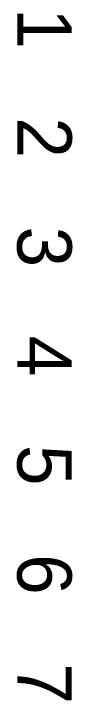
# Model space of a CAD drawing. Header units: metres. Extents: x 729055 to 735546, y 8489029 to 8491869.
# Drawn here: x 735388.122 to 735388.25, y 8489484.752 to 8489486.324 of the extents above; entities that cross this region are included whole.
import ezdxf

# ---------------------------------------------------------------- set-up
doc = ezdxf.new("R2010")
doc.units = ezdxf.units.M
doc.layers.add('COTAS', color=42, linetype='Continuous', lineweight=5)
doc.styles.get("Standard").update_dxf_attribs({"font": 'BELL.TTF'})

msp = doc.modelspace()

# ---------------------------------------------------------------- texts
at = {"layer": 'COTAS', "char_height": 0.125, "width": 0.083471, "attachment_point": 1, "rotation": 270}
for s, insert in [('1', (735388.2485, 8489486.3363)), ('2', (735388.2485, 8489486.0863)), ('3', (735388.2485, 8489485.8363)), ('4', (735388.2485, 8489485.5863)), ('5', (735388.2485, 8489485.3363)), ('6', (735388.2485, 8489485.0863)), ('7', (735388.2485, 8489484.8363))]:
    msp.add_mtext(s, dxfattribs=dict(at, insert=insert))

doc.saveas('drawing.dxf')
